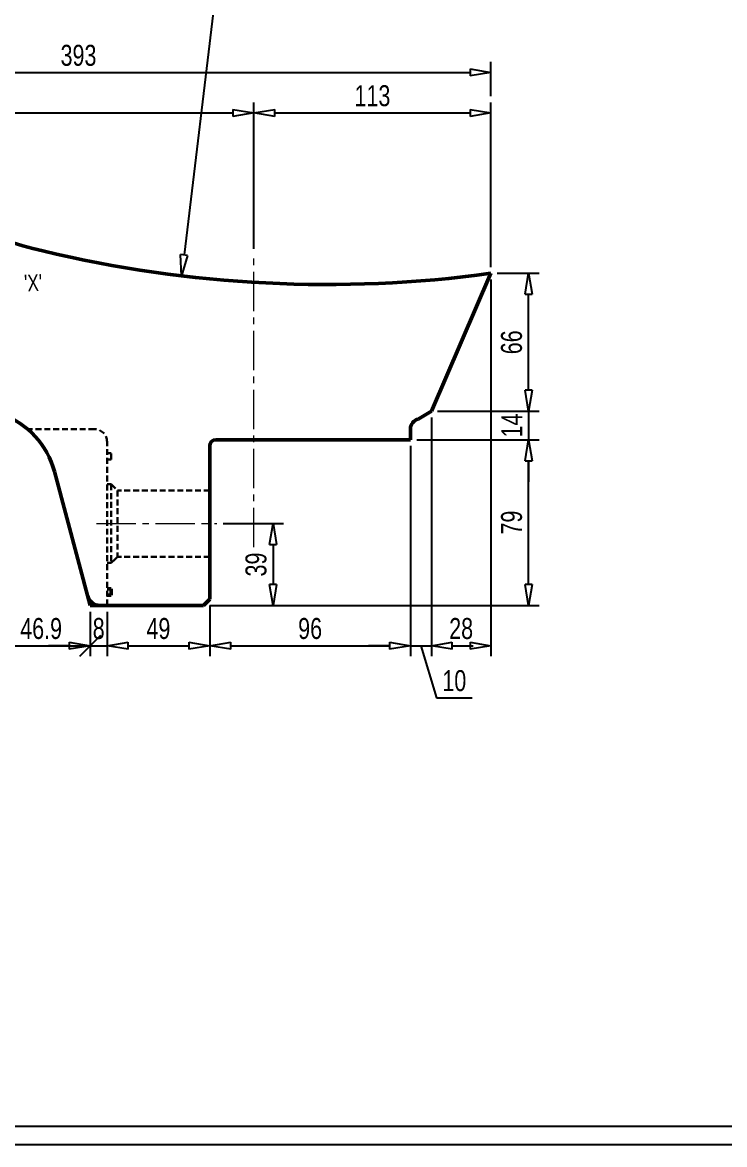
# Model space of a CAD drawing. Header units: millimetres. Extents: x 135002 to 160744, y 22203 to 27033.
# Drawn here: x 155844 to 156179, y 23233 to 23768 of the extents above; entities that cross this region are included whole.
import ezdxf

# ---------------------------------------------------------------- set-up
doc = ezdxf.new("R2010")
doc.units = ezdxf.units.MM
doc.header["$LTSCALE"] = 25
doc.linetypes.add('CENTER2', pattern=[1.125, 0.75, -0.125, 0.125, -0.125])
doc.linetypes.add('HIDDEN', pattern=[0.375, 0.25, -0.125])
doc.layers.get('0').update_dxf_attribs({"linetype": 'CONTINUOUS'})
doc.layers.get('Defpoints').update_dxf_attribs({"linetype": 'CONTINUOUS'})
for name, color, linetype, lineweight in [('04 DIMENSION', 7, 'CONTINUOUS', 18), ('cen line', 1, 'CENTER2', 13), ('main', 7, 'CONTINUOUS', 30)]:
    doc.layers.add(name, color=color, linetype=linetype, lineweight=lineweight)
doc.styles.add('DIM-1', font='swisscl.ttf')
doc.dimstyles.new('DIM-1', dxfattribs={"dimscale": 5, "dimtxt": 2, "dimasz": 2, "dimexe": 1, "dimexo": 0.6, "dimgap": 0.6, "dimtad": 1, "dimdec": 0, "dimzin": 0, "dimdsep": 46, "dimtxsty": 'DIM-1', "dimblk": 'CLOSEDBLANK', "dimcen": 0, "dimclrd": 8, "dimclre": 8, "dimclrt": 6, "dimadec": 0, "dimazin": 0, "dimtfac": 1, "dimtdec": 0, "dimtmove": 1, "dimatfit": 0, "dimfxl": 1, "dimtolj": 1, "dimtzin": 0, "dimarcsym": 1})

# ---------------------------------------------------------------- blocks, each defined once
blk = doc.blocks.new('_Oblique')
at = {"color": 0, "linetype": 'ByBlock', "lineweight": -2}
blk.add_line((-0.5, -0.5), (0.5, 0.5), dxfattribs=at)
blk = doc.blocks.new('*D610')
at = {"layer": '04 DIMENSION', "color": 8, "linetype": 'Continuous', "lineweight": -2, "transparency": 16777216}
for p, q in [((155829.7, 23565.92), (155829.7, 23465.91)), ((155876.55, 23487.07), (155876.55, 23465.91))]:
    blk.add_line(p, q, dxfattribs=at)
at = {"layer": '04 DIMENSION', "color": 8, "lineweight": -2, "transparency": 16777216}
blk.add_line((155829.7, 23470.91), (155876.55, 23470.91), dxfattribs=at)
at = {"layer": 'Defpoints', "color": 0, "transparency": 16777216}
for p in [(155829.7, 23568.92), (155876.55, 23490.07), (155876.55, 23470.91)]:
    blk.add_point(p, dxfattribs=at)
at = {"layer": '04 DIMENSION', "color": 8, "lineweight": -2, "transparency": 16777216, "xscale": 10, "yscale": 10, "zscale": 10, "rotation": 180}
blk.add_blockref('_Oblique', (155829.7, 23470.91), dxfattribs=at)
at = {"layer": '04 DIMENSION', "color": 8, "lineweight": -2, "transparency": 16777216, "xscale": 10, "yscale": 10, "zscale": 10}
blk.add_blockref('_Oblique', (155876.55, 23470.91), dxfattribs=at)
at = {"layer": '04 DIMENSION', "color": 6, "transparency": 16777216, "insert": (155853.12, 23479.03), "char_height": 10, "attachment_point": 5, "style": 'DIM-1'}
blk.add_mtext('\\A1;46.9', dxfattribs=at)
blk = doc.blocks.new('_ClosedBlank')
at = {"color": 0, "linetype": 'ByBlock', "lineweight": -2}
for p, q in [((-1, 0.167), (0, 0)), ((-1, 0.167), (-1, -0.167)), ((0, 0), (-1, -0.167))]:
    blk.add_line(p, q, dxfattribs=at)
blk = doc.blocks.new('*D611')
at = {"layer": '04 DIMENSION', "color": 8, "linetype": 'Continuous', "lineweight": -2, "transparency": 16777216}
for p, q in [((155884.55, 23487.07), (155884.55, 23465.91)), ((155876.55, 23480.26), (155876.55, 23465.91))]:
    blk.add_line(p, q, dxfattribs=at)
at = {"layer": '04 DIMENSION', "color": 8, "lineweight": -2, "transparency": 16777216}
for p, q in [((155866.55, 23470.91), (155856.55, 23470.91)), ((155876.55, 23470.91), (155884.55, 23470.91)), ((155894.55, 23470.91), (155904.55, 23470.91))]:
    blk.add_line(p, q, dxfattribs=at)
at = {"layer": 'Defpoints', "color": 0, "transparency": 16777216}
for p in [(155884.55, 23490.07), (155876.55, 23483.26), (155884.55, 23470.91)]:
    blk.add_point(p, dxfattribs=at)
at = {"layer": '04 DIMENSION', "color": 8, "lineweight": -2, "transparency": 16777216, "xscale": 10, "yscale": 10, "zscale": 10}
blk.add_blockref('_ClosedBlank', (155876.55, 23470.91), dxfattribs=at)
at = {"layer": '04 DIMENSION', "color": 8, "lineweight": -2, "transparency": 16777216, "xscale": 10, "yscale": 10, "zscale": 10, "rotation": 180}
blk.add_blockref('_ClosedBlank', (155884.55, 23470.91), dxfattribs=at)
at = {"layer": '04 DIMENSION', "color": 6, "transparency": 16777216, "insert": (155880.55, 23479.03), "char_height": 10, "attachment_point": 5, "style": 'DIM-1'}
blk.add_mtext('\\A1;8', dxfattribs=at)
blk = doc.blocks.new('*D612')
at = {"layer": '04 DIMENSION', "color": 8, "linetype": 'Continuous', "lineweight": -2, "transparency": 16777216}
for p, q in [((155933.55, 23490.07), (155933.55, 23465.91)), ((155884.55, 23481.16), (155884.55, 23465.91))]:
    blk.add_line(p, q, dxfattribs=at)
at = {"layer": '04 DIMENSION', "color": 8, "lineweight": -2, "transparency": 16777216}
blk.add_line((155894.55, 23470.91), (155923.55, 23470.91), dxfattribs=at)
at = {"layer": 'Defpoints', "color": 0, "transparency": 16777216}
for p in [(155933.55, 23493.07), (155884.55, 23484.16), (155933.55, 23470.91)]:
    blk.add_point(p, dxfattribs=at)
at = {"layer": '04 DIMENSION', "color": 8, "lineweight": -2, "transparency": 16777216, "xscale": 10, "yscale": 10, "zscale": 10, "rotation": 180}
blk.add_blockref('_ClosedBlank', (155884.55, 23470.91), dxfattribs=at)
at = {"layer": '04 DIMENSION', "color": 8, "lineweight": -2, "transparency": 16777216, "xscale": 10, "yscale": 10, "zscale": 10}
blk.add_blockref('_ClosedBlank', (155933.55, 23470.91), dxfattribs=at)
at = {"layer": '04 DIMENSION', "color": 6, "transparency": 16777216, "insert": (155909.05, 23479.03), "char_height": 10, "attachment_point": 5, "style": 'DIM-1'}
blk.add_mtext('\\A1;49', dxfattribs=at)
blk = doc.blocks.new('*D613')
at = {"layer": '04 DIMENSION', "color": 8, "linetype": 'Continuous', "lineweight": -2, "transparency": 16777216}
for p, q in [((155939.87, 23529.07), (155968.75, 23529.07)), ((155933.55, 23490.07), (155968.75, 23490.07))]:
    blk.add_line(p, q, dxfattribs=at)
at = {"layer": '04 DIMENSION', "color": 8, "lineweight": -2, "transparency": 16777216}
blk.add_line((155963.75, 23519.07), (155963.75, 23500.07), dxfattribs=at)
at = {"layer": 'Defpoints', "color": 0, "transparency": 16777216}
for p in [(155936.87, 23529.07), (155930.55, 23490.07), (155963.75, 23490.07)]:
    blk.add_point(p, dxfattribs=at)
at = {"layer": '04 DIMENSION', "color": 8, "lineweight": -2, "transparency": 16777216, "xscale": 10, "yscale": 10, "zscale": 10}
for p, rotation in [((155963.75, 23529.07), 90), ((155963.75, 23490.07), 270)]:
    blk.add_blockref('_ClosedBlank', p, dxfattribs=dict(at, rotation=rotation))
at = {"layer": '04 DIMENSION', "color": 6, "transparency": 16777216, "insert": (155955.63, 23509.57), "char_height": 10, "attachment_point": 5, "rotation": 90, "style": 'DIM-1'}
blk.add_mtext('\\A1;39', dxfattribs=at)
blk = doc.blocks.new('*D614')
at = {"layer": '04 DIMENSION', "color": 8, "linetype": 'Continuous', "lineweight": -2, "transparency": 16777216}
for p, q in [((156032.22, 23569.07), (156090.61, 23569.07)), ((155961.75, 23490.07), (156090.61, 23490.07))]:
    blk.add_line(p, q, dxfattribs=at)
at = {"layer": '04 DIMENSION', "color": 8, "lineweight": -2, "transparency": 16777216}
blk.add_line((156085.61, 23500.07), (156085.61, 23559.07), dxfattribs=at)
at = {"layer": 'Defpoints', "color": 0, "transparency": 16777216}
for p in [(156029.22, 23569.07), (156085.61, 23569.07), (155958.75, 23490.07)]:
    blk.add_point(p, dxfattribs=at)
at = {"layer": '04 DIMENSION', "color": 8, "lineweight": -2, "transparency": 16777216, "xscale": 10, "yscale": 10, "zscale": 10}
for p, rotation in [((156085.61, 23569.07), 90), ((156085.61, 23490.07), 270)]:
    blk.add_blockref('_ClosedBlank', p, dxfattribs=dict(at, rotation=rotation))
at = {"layer": '04 DIMENSION', "color": 6, "transparency": 16777216, "insert": (156077.5, 23529.57), "char_height": 10, "attachment_point": 5, "rotation": 90, "style": 'DIM-1'}
blk.add_mtext('\\A1;79', dxfattribs=at)
blk = doc.blocks.new('*D615')
at = {"layer": '04 DIMENSION', "color": 8, "lineweight": -2, "transparency": 16777216}
for p, q in [((156085.61, 23592.61), (156085.61, 23602.61)), ((156085.61, 23582.61), (156085.61, 23569.07)), ((156085.61, 23559.07), (156085.61, 23549.07))]:
    blk.add_line(p, q, dxfattribs=at)
at = {"layer": '04 DIMENSION', "color": 8, "linetype": 'Continuous', "lineweight": -2, "transparency": 16777216}
for p, q in [((156042.21, 23582.61), (156090.61, 23582.61)), ((156058.74, 23569.07), (156090.61, 23569.07))]:
    blk.add_line(p, q, dxfattribs=at)
at = {"layer": 'Defpoints', "color": 0, "transparency": 16777216}
for p in [(156039.21, 23582.61), (156055.74, 23569.07), (156085.61, 23569.07)]:
    blk.add_point(p, dxfattribs=at)
at = {"layer": '04 DIMENSION', "color": 8, "lineweight": -2, "transparency": 16777216, "xscale": 10, "yscale": 10, "zscale": 10}
for p, rotation in [((156085.61, 23582.61), 270), ((156085.61, 23569.07), 90)]:
    blk.add_blockref('_ClosedBlank', p, dxfattribs=dict(at, rotation=rotation))
at = {"layer": '04 DIMENSION', "color": 6, "transparency": 16777216, "insert": (156077.61, 23575.84), "char_height": 10, "attachment_point": 5, "rotation": 90, "style": 'DIM-1'}
blk.add_mtext('\\A1;14', dxfattribs=at)
blk = doc.blocks.new('*D616')
at = {"layer": '04 DIMENSION', "color": 8, "linetype": 'Continuous', "lineweight": -2, "transparency": 16777216}
for p, q in [((156070.64, 23648.36), (156090.61, 23648.36)), ((156051.87, 23582.61), (156090.61, 23582.61))]:
    blk.add_line(p, q, dxfattribs=at)
at = {"layer": '04 DIMENSION', "color": 8, "lineweight": -2, "transparency": 16777216}
blk.add_line((156085.61, 23592.61), (156085.61, 23638.36), dxfattribs=at)
at = {"layer": 'Defpoints', "color": 0, "transparency": 16777216}
for p in [(156067.64, 23648.36), (156085.61, 23648.36), (156048.87, 23582.61)]:
    blk.add_point(p, dxfattribs=at)
at = {"layer": '04 DIMENSION', "color": 8, "lineweight": -2, "transparency": 16777216, "xscale": 10, "yscale": 10, "zscale": 10}
for p, rotation in [((156085.61, 23648.36), 90), ((156085.61, 23582.61), 270)]:
    blk.add_blockref('_ClosedBlank', p, dxfattribs=dict(at, rotation=rotation))
at = {"layer": '04 DIMENSION', "color": 6, "transparency": 16777216, "insert": (156077.49, 23615.49), "char_height": 10, "attachment_point": 5, "rotation": 90, "style": 'DIM-1'}
blk.add_mtext('\\A1;66', dxfattribs=at)
blk = doc.blocks.new('*D617')
at = {"layer": '04 DIMENSION', "color": 8, "linetype": 'Continuous', "lineweight": -2, "transparency": 16777216}
for p, q in [((156029.22, 23566.07), (156029.22, 23465.91)), ((155933.55, 23480.24), (155933.55, 23465.91))]:
    blk.add_line(p, q, dxfattribs=at)
at = {"layer": '04 DIMENSION', "color": 8, "lineweight": -2, "transparency": 16777216}
blk.add_line((155943.55, 23470.91), (156019.22, 23470.91), dxfattribs=at)
at = {"layer": 'Defpoints', "color": 0, "transparency": 16777216}
for p in [(156029.22, 23569.07), (155933.55, 23483.24), (156029.22, 23470.91)]:
    blk.add_point(p, dxfattribs=at)
at = {"layer": '04 DIMENSION', "color": 8, "lineweight": -2, "transparency": 16777216, "xscale": 10, "yscale": 10, "zscale": 10, "rotation": 180}
blk.add_blockref('_ClosedBlank', (155933.55, 23470.91), dxfattribs=at)
at = {"layer": '04 DIMENSION', "color": 8, "lineweight": -2, "transparency": 16777216, "xscale": 10, "yscale": 10, "zscale": 10}
blk.add_blockref('_ClosedBlank', (156029.22, 23470.91), dxfattribs=at)
at = {"layer": '04 DIMENSION', "color": 6, "transparency": 16777216, "insert": (155981.39, 23479.03), "char_height": 10, "attachment_point": 5, "style": 'DIM-1'}
blk.add_mtext('\\A1;96', dxfattribs=at)
blk = doc.blocks.new('*D618')
at = {"layer": '04 DIMENSION', "color": 8, "linetype": 'Continuous', "lineweight": -2, "transparency": 16777216}
for p, q in [((156039.21, 23579.61), (156039.21, 23465.91)), ((156029.22, 23520.66), (156029.22, 23465.91))]:
    blk.add_line(p, q, dxfattribs=at)
at = {"layer": '04 DIMENSION', "color": 8, "lineweight": -2, "transparency": 16777216}
for p, q in [((156019.22, 23470.91), (156009.22, 23470.91)), ((156029.22, 23470.91), (156039.21, 23470.91)), ((156029.22, 23470.91), (156039.21, 23470.91)), ((156034.21, 23470.91), (156041.67, 23446.05)), ((156049.21, 23470.91), (156059.21, 23470.91)), ((156041.67, 23446.05), (156058.65, 23446.05))]:
    blk.add_line(p, q, dxfattribs=at)
at = {"layer": 'Defpoints', "color": 0, "transparency": 16777216}
for p in [(156039.21, 23582.61), (156029.22, 23523.66), (156039.21, 23470.91)]:
    blk.add_point(p, dxfattribs=at)
at = {"layer": '04 DIMENSION', "color": 8, "lineweight": -2, "transparency": 16777216, "xscale": 10, "yscale": 10, "zscale": 10}
blk.add_blockref('_ClosedBlank', (156029.22, 23470.91), dxfattribs=at)
at = {"layer": '04 DIMENSION', "color": 8, "lineweight": -2, "transparency": 16777216, "xscale": 10, "yscale": 10, "zscale": 10, "rotation": 180}
blk.add_blockref('_ClosedBlank', (156039.21, 23470.91), dxfattribs=at)
at = {"layer": '04 DIMENSION', "color": 6, "transparency": 16777216, "insert": (156050.16, 23454.17), "char_height": 10, "attachment_point": 5, "style": 'DIM-1'}
blk.add_mtext('\\A1;10', dxfattribs=at)
blk = doc.blocks.new('*D619')
at = {"layer": '04 DIMENSION', "color": 8, "linetype": 'Continuous', "lineweight": -2, "transparency": 16777216}
for p, q in [((156067.64, 23645.36), (156067.64, 23465.91)), ((156039.21, 23502.76), (156039.21, 23465.91))]:
    blk.add_line(p, q, dxfattribs=at)
at = {"layer": '04 DIMENSION', "color": 8, "lineweight": -2, "transparency": 16777216}
blk.add_line((156049.21, 23470.91), (156057.64, 23470.91), dxfattribs=at)
at = {"layer": 'Defpoints', "color": 0, "transparency": 16777216}
for p in [(156067.64, 23648.36), (156039.21, 23505.76), (156067.64, 23470.91)]:
    blk.add_point(p, dxfattribs=at)
at = {"layer": '04 DIMENSION', "color": 8, "lineweight": -2, "transparency": 16777216, "xscale": 10, "yscale": 10, "zscale": 10, "rotation": 180}
blk.add_blockref('_ClosedBlank', (156039.21, 23470.91), dxfattribs=at)
at = {"layer": '04 DIMENSION', "color": 8, "lineweight": -2, "transparency": 16777216, "xscale": 10, "yscale": 10, "zscale": 10}
blk.add_blockref('_ClosedBlank', (156067.64, 23470.91), dxfattribs=at)
at = {"layer": '04 DIMENSION', "color": 6, "transparency": 16777216, "insert": (156053.42, 23479.03), "char_height": 10, "attachment_point": 5, "style": 'DIM-1'}
blk.add_mtext('\\A1;28', dxfattribs=at)
blk = doc.blocks.new('*D620')
at = {"layer": '04 DIMENSION', "color": 8, "linetype": 'Continuous', "lineweight": -2, "transparency": 16777216}
for p, q in [((155674.21, 23715.3), (155674.21, 23729.82)), ((155954.55, 23660.11), (155954.55, 23729.82))]:
    blk.add_line(p, q, dxfattribs=at)
at = {"layer": '04 DIMENSION', "color": 8, "lineweight": -2, "transparency": 16777216}
blk.add_line((155684.21, 23724.82), (155944.55, 23724.82), dxfattribs=at)
at = {"layer": 'Defpoints', "color": 0, "transparency": 16777216}
for p in [(155954.55, 23724.82), (155674.21, 23712.3), (155954.55, 23657.11)]:
    blk.add_point(p, dxfattribs=at)
at = {"layer": '04 DIMENSION', "color": 8, "lineweight": -2, "transparency": 16777216, "xscale": 10, "yscale": 10, "zscale": 10, "rotation": 180}
blk.add_blockref('_ClosedBlank', (155674.21, 23724.82), dxfattribs=at)
at = {"layer": '04 DIMENSION', "color": 8, "lineweight": -2, "transparency": 16777216, "xscale": 10, "yscale": 10, "zscale": 10}
blk.add_blockref('_ClosedBlank', (155954.55, 23724.82), dxfattribs=at)
at = {"layer": '04 DIMENSION', "color": 6, "transparency": 16777216, "insert": (155814.38, 23732.95), "char_height": 10, "attachment_point": 5, "style": 'DIM-1'}
blk.add_mtext('\\A1;280', dxfattribs=at)
blk = doc.blocks.new('*D621')
at = {"layer": '04 DIMENSION', "color": 8, "linetype": 'Continuous', "lineweight": -2, "transparency": 16777216}
for p, q in [((155954.55, 23709.82), (155954.55, 23729.82)), ((156067.64, 23651.36), (156067.64, 23729.82))]:
    blk.add_line(p, q, dxfattribs=at)
at = {"layer": '04 DIMENSION', "color": 8, "lineweight": -2, "transparency": 16777216}
blk.add_line((155964.55, 23724.82), (156057.64, 23724.82), dxfattribs=at)
at = {"layer": 'Defpoints', "color": 0, "transparency": 16777216}
for p in [(156067.64, 23724.82), (155954.55, 23706.82), (156067.64, 23648.36)]:
    blk.add_point(p, dxfattribs=at)
at = {"layer": '04 DIMENSION', "color": 8, "lineweight": -2, "transparency": 16777216, "xscale": 10, "yscale": 10, "zscale": 10, "rotation": 180}
blk.add_blockref('_ClosedBlank', (155954.55, 23724.82), dxfattribs=at)
at = {"layer": '04 DIMENSION', "color": 8, "lineweight": -2, "transparency": 16777216, "xscale": 10, "yscale": 10, "zscale": 10}
blk.add_blockref('_ClosedBlank', (156067.64, 23724.82), dxfattribs=at)
at = {"layer": '04 DIMENSION', "color": 6, "transparency": 16777216, "insert": (156011.1, 23732.95), "char_height": 10, "attachment_point": 5, "style": 'DIM-1'}
blk.add_mtext('\\A1;113', dxfattribs=at)
blk = doc.blocks.new('*D622')
at = {"layer": '04 DIMENSION', "color": 8, "linetype": 'Continuous', "lineweight": -2, "transparency": 16777216}
for p, q in [((155674.21, 23732.82), (155674.21, 23749.08)), ((156067.64, 23732.82), (156067.64, 23749.08))]:
    blk.add_line(p, q, dxfattribs=at)
at = {"layer": '04 DIMENSION', "color": 8, "lineweight": -2, "transparency": 16777216}
blk.add_line((155684.21, 23744.08), (156057.64, 23744.08), dxfattribs=at)
at = {"layer": 'Defpoints', "color": 0, "transparency": 16777216}
for p in [(156067.64, 23744.08), (155674.21, 23729.82), (156067.64, 23729.82)]:
    blk.add_point(p, dxfattribs=at)
at = {"layer": '04 DIMENSION', "color": 8, "lineweight": -2, "transparency": 16777216, "xscale": 10, "yscale": 10, "zscale": 10, "rotation": 180}
blk.add_blockref('_ClosedBlank', (155674.21, 23744.08), dxfattribs=at)
at = {"layer": '04 DIMENSION', "color": 8, "lineweight": -2, "transparency": 16777216, "xscale": 10, "yscale": 10, "zscale": 10}
blk.add_blockref('_ClosedBlank', (156067.64, 23744.08), dxfattribs=at)
at = {"layer": '04 DIMENSION', "color": 6, "transparency": 16777216, "insert": (155870.93, 23752.2), "char_height": 10, "attachment_point": 5, "style": 'DIM-1'}
blk.add_mtext('\\A1;393', dxfattribs=at)
blk = doc.blocks.new('*D627')
at = {"layer": '04 DIMENSION', "color": 8, "lineweight": -2, "transparency": 16777216}
blk.add_line((155939.31, 23806.83), (155921.31, 23657.1), dxfattribs=at)
at = {"layer": 'Defpoints', "color": 0, "transparency": 16777216}
for p in [(155989.23, 24222.03), (155920.12, 23647.17)]:
    blk.add_point(p, dxfattribs=at)
at = {"layer": '04 DIMENSION', "color": 8, "lineweight": -2, "transparency": 16777216, "xscale": 10, "yscale": 10, "zscale": 10, "rotation": 263.1443314246696}
blk.add_blockref('_ClosedBlank', (155920.12, 23647.17), dxfattribs=at)
at = {"layer": '04 DIMENSION', "color": 6, "transparency": 16777216, "insert": (155929.45, 23792.87), "char_height": 10, "attachment_point": 5, "rotation": 83.1443, "style": 'DIM-1'}
blk.add_mtext('\\A1;R579', dxfattribs=at)

msp = doc.modelspace()

# ---------------------------------------------------------------- linework, layer by layer
for points in [[(155598.745, 23233.147), (156866.793, 23233.147), (156866.793, 24134.874), (155598.745, 24134.874)], [(155607.496, 23241.898), (156858.041, 23241.898), (156858.041, 24126.122), (155607.496, 24126.122)]]:
    msp.add_lwpolyline(points, close=True)
at = {"layer": '04 DIMENSION', "lineweight": 50}
for p, q in [((156067.64, 23648.364), (156039.209, 23582.609)), ((156032.972, 23578.912), (156039.209, 23582.609)), ((156029.218, 23574.07), (156029.218, 23569.07)), ((155936.553, 23569.07), (156029.218, 23569.07)), ((155933.553, 23566.07), (155933.553, 23493.07)), ((155859.435, 23553.957), (155876.553, 23490.07)), ((155886.553, 23497.999), (155884.553, 23497.999)), ((155886.553, 23494.999), (155884.553, 23494.999)), ((155886.553, 23497.999), (155886.553, 23494.999)), ((155933.553, 23493.07), (155930.553, 23490.07)), ((155930.553, 23490.07), (155876.553, 23490.07))]:
    msp.add_line(p, q, dxfattribs=at)
for centre, radius, start, end in [((155924.028, 23950.756), 300, 241.5364, 256.48489), ((155989.231, 24222.03), 579, 256.484891, 277.782996), ((155820.798, 23543.604), 40, 15, 70), ((156034.218, 23574.07), 5, 104.43944, 180), ((155936.553, 23566.07), 3, 90, 180), ((155881.157, 23496.07), 6, 195, 270)]:
    msp.add_arc(centre, radius, start, end, dxfattribs=at)
at = {"layer": 'cen line', "color": 1}
for p, q in [((155954.553, 23517.884), (155954.553, 23657.112)), ((155879.554, 23529.07), (155936.874, 23529.07))]:
    msp.add_line(p, q, dxfattribs=at)
at = {"layer": 'main', "color": 7, "linetype": 'HIDDEN', "ltscale": 0.45}
for p, q in [((155878.553, 23574.07), (155846.718, 23574.07)), ((155878.553, 23574.07), (155846.718, 23574.07)), ((155884.553, 23490.07), (155884.553, 23568.07)), ((155886.553, 23562.641), (155884.553, 23562.641)), ((155886.553, 23559.641), (155886.553, 23562.641)), ((155886.553, 23559.641), (155884.553, 23559.641)), ((155886.551, 23547.82), (155884.553, 23547.82)), ((155886.551, 23547.82), (155886.551, 23510.32)), ((155886.551, 23547.82), (155889.551, 23544.82)), ((155933.553, 23544.82), (155889.551, 23544.82)), ((155889.551, 23544.82), (155889.551, 23513.32)), ((155886.551, 23510.32), (155884.553, 23510.32)), ((155889.551, 23513.32), (155886.551, 23510.32)), ((155886.551, 23510.32), (155889.551, 23513.32)), ((155933.553, 23513.32), (155889.551, 23513.32))]:
    msp.add_line(p, q, dxfattribs=at)
msp.add_arc((155878.553, 23568.07), 6, 0, 90, dxfattribs=at)
msp.add_arc((155878.553, 23568.07), 6, 0, 90, dxfattribs=at)

# ---------------------------------------------------------------- texts
at = {"layer": '04 DIMENSION', "color": 6, "insert": (155849.284, 23643.83), "char_height": 8, "attachment_point": 5, "rotation": 2.14701, "style": 'DIM-1'}
msp.add_mtext("\\A1;'X'", dxfattribs=at)

# ---------------------------------------------------------------- dimensions: what is measured, and where the dimension line sits
at = {"layer": '04 DIMENSION'}
dim = msp.add_radius_dim(center=(155989.231, 24222.03), mpoint=(155920.117, 23647.17), dimstyle='DIM-1', dxfattribs=at)
dim.commit()
dim.dimension.update_dxf_attribs({"geometry": '*D627', "text_midpoint": (155937.518, 23791.903), "dimtype": 164})
for base, p1, p2, picture, middle in [((156067.64, 23744.076), (155674.214, 23729.825), (156067.64, 23729.825), '*D622', (155870.927, 23752.197)), ((155954.553, 23724.825), (155674.214, 23712.297), (155954.553, 23657.112), '*D620', (155814.384, 23732.946)), ((156067.64, 23724.825), (155954.553, 23706.816), (156067.64, 23648.364), '*D621', (156011.097, 23732.946)), ((156067.64, 23470.913), (156039.209, 23505.763), (156067.64, 23648.364), '*D619', (156053.424, 23479.034)), ((156039.209, 23470.913), (156029.218, 23523.656), (156039.209, 23582.609), '*D618', (156044.673, 23454.171)), ((156029.218, 23470.913), (155933.553, 23483.244), (156029.218, 23569.07), '*D617', (155981.386, 23479.034)), ((155933.553, 23470.913), (155884.553, 23484.165), (155933.553, 23493.07), '*D612', (155909.053, 23479.028))]:
    dim = msp.add_linear_dim(base=base, p1=p1, p2=p2, dimstyle='DIM-1', dxfattribs=at)
    dim.commit()
    dim.dimension.update_dxf_attribs({"geometry": picture, "text_midpoint": middle})
for base, p1, p2, picture, middle in [((156085.614, 23648.364), (156048.873, 23582.609), (156067.64, 23648.364), '*D616', (156077.493, 23615.486)), ((156085.614, 23569.07), (155958.753, 23490.07), (156029.218, 23569.07), '*D614', (156077.499, 23529.57)), ((155963.753, 23490.07), (155936.874, 23529.07), (155930.553, 23490.07), '*D613', (155955.631, 23509.57))]:
    dim = msp.add_linear_dim(base=base, p1=p1, p2=p2, angle=90, dimstyle='DIM-1', dxfattribs=at)
    dim.commit()
    dim.dimension.update_dxf_attribs({"geometry": picture, "text_midpoint": middle})
dim = msp.add_linear_dim(base=(156085.614, 23569.07), p1=(156039.209, 23582.609), p2=(156055.736, 23569.07), angle=90, dimstyle='DIM-1', dxfattribs=at)
dim.commit()
dim.dimension.update_dxf_attribs({"geometry": '*D615', "text_midpoint": (156085.614, 23575.839), "dimtype": 160})
dim = msp.add_linear_dim(base=(155876.553, 23470.913), p1=(155829.696, 23568.925), p2=(155876.553, 23490.07), dimstyle='DIM-1', override={"dimdec": 1, "dimblk1": 'Oblique', "dimblk2": 'Oblique', "dimsah": 1}, dxfattribs=at)
dim.commit()
dim.dimension.update_dxf_attribs({"geometry": '*D610', "text_midpoint": (155853.125, 23479.034)})
dim = msp.add_linear_dim(base=(155884.553, 23470.913), p1=(155876.553, 23483.261), p2=(155884.553, 23490.07), dimstyle='DIM-1', dxfattribs=at)
dim.commit()
dim.dimension.update_dxf_attribs({"geometry": '*D611', "text_midpoint": (155880.553, 23470.913), "dimtype": 160})

doc.saveas('drawing.dxf')
